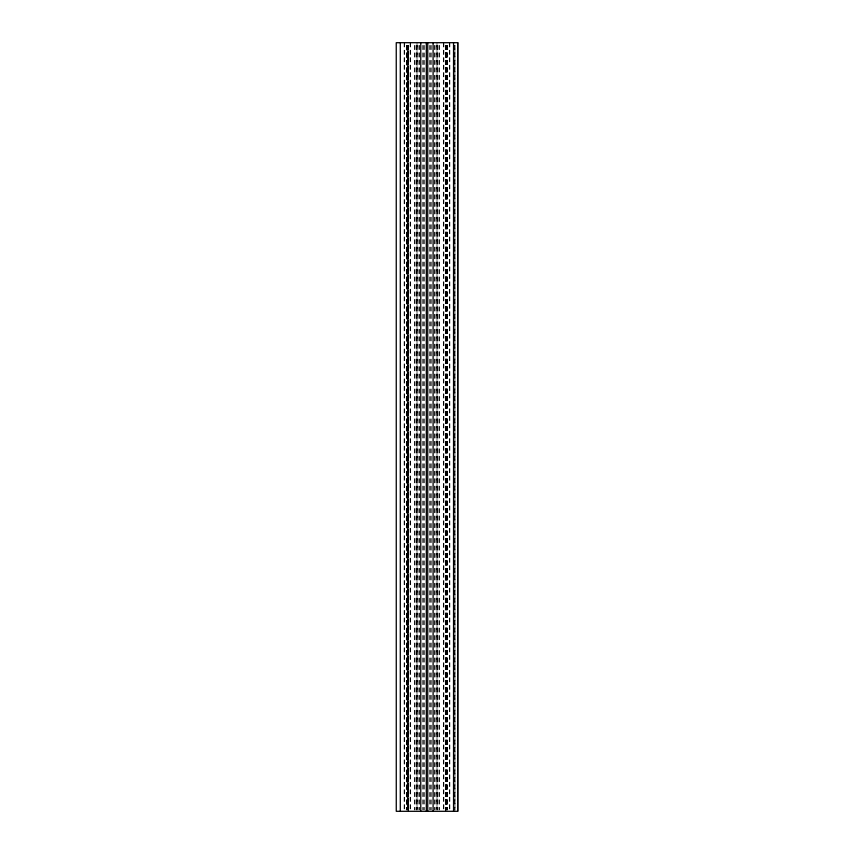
<?xml version="1.0" encoding="UTF-8"?>
<svg xmlns="http://www.w3.org/2000/svg" width="854" height="854" viewBox="0 0 854 854"><rect width="100%" height="100%" fill="white"/><g stroke="black" fill="none" stroke-linecap="round" stroke-linejoin="round"><path stroke-width="0.64" stroke-dasharray="4.27 3.2" d="M408.554 809.966L408.458 45.369M454.894 811.3L454.904 45.369L454.958 809.966M454.798 45.369L454.83 809.966M449.866 42.7L449.866 809.966M449.578 42.7L449.578 809.966M447.528 45.369L447.528 809.966M447.24 45.369L447.325 809.966M447.037 45.369L447.037 809.966M446.749 45.369L446.749 809.966M446.674 45.369L446.685 809.966M446.482 45.369L446.428 809.966M446.194 45.369L446.215 809.966M445.991 45.369L446.012 809.966M445.799 45.369L445.831 809.966M445.66 45.369L445.649 809.966M445.51 45.369L445.446 811.3M445.425 45.369L445.436 809.966M443.877 42.7L443.877 809.966M443.45 42.7L443.45 809.966M439.244 45.369L439.244 809.966M439.031 45.369L439.031 809.966M437.611 45.369L437.611 809.966M437.184 45.369L437.184 809.966M436.992 42.7L436.992 809.966M436.287 45.369L436.287 809.966M434.974 45.369L435.006 809.966M434.782 45.369L434.782 809.966M431.259 45.369L431.259 809.966M430.384 45.369L430.416 809.966M429.455 45.369L429.455 809.966M424.545 45.369L424.545 809.966M423.584 45.369L423.616 809.966M422.741 45.369L422.741 809.966M419.218 45.369L419.218 809.966M419.026 45.369L418.994 809.966M417.713 45.369L417.713 809.966M417.008 42.7L417.008 809.966M416.816 45.369L416.816 809.966M416.389 45.369L416.389 809.966M414.969 45.369L414.969 809.966M414.756 45.369L414.756 809.966M410.55 42.7L410.55 809.966M410.123 42.7L410.123 809.966M408.137 45.369L408.169 811.3M408.009 45.369L407.988 809.966M407.774 45.369L407.806 809.966M407.251 45.369L407.315 809.966M407.048 45.369L407.048 809.966L406.963 45.369M406.664 45.369L406.76 809.966M406.472 45.369L406.472 809.966M404.422 42.7L404.422 809.966M404.134 42.7L404.134 809.966M408.361 45.369L408.351 811.3L408.372 45.369M407.571 809.966L407.582 45.369L407.529 809.966"/><path stroke-width="1.28" d="M457.755 42.7L396.245 42.7L396.267 811.3L457.755 811.3L457.733 42.7L457.701 811.3M453.549 42.7L453.549 811.3M433.106 42.7L433.106 811.3M427.747 42.7L427.747 811.3M426.327 42.7L426.327 811.3M420.766 42.7L420.766 811.3M400.302 42.7L400.302 811.3"/></g></svg>
